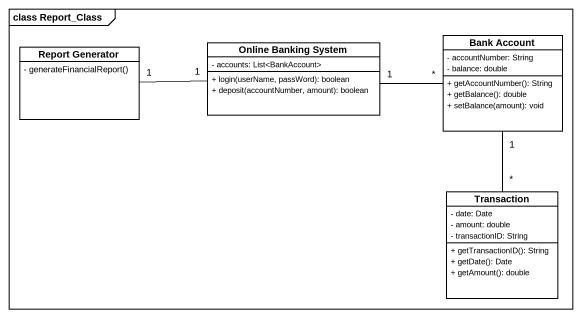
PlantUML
@startuml
mainframe class Report_Class
hide circle
hide empty members
skinparam classAttributeIconSize 0
class "Report Generator" as Report_Generator {
  {field} - generateFinancialReport()
}
class "Online Banking System" as Online_Banking_System {
  - accounts: List<BankAccount>
  + login(userName, passWord): boolean
  + deposit(accountNumber, amount): boolean
}
class "Bank Account" as Bank_Account {
  - accountNumber: String
  - balance: double
  + getAccountNumber(): String
  + getBalance(): double
  + setBalance(amount): void
}
class Transaction {
  - date: Date
  - amount: double
  - transactionID: String
  + getTransactionID(): String
  + getDate(): Date
  + getAmount(): double
}
Report_Generator "1" -right- "1" Online_Banking_System
Online_Banking_System "1" -right- "*" Bank_Account
Bank_Account "1" -- "*" Transaction
@enduml
